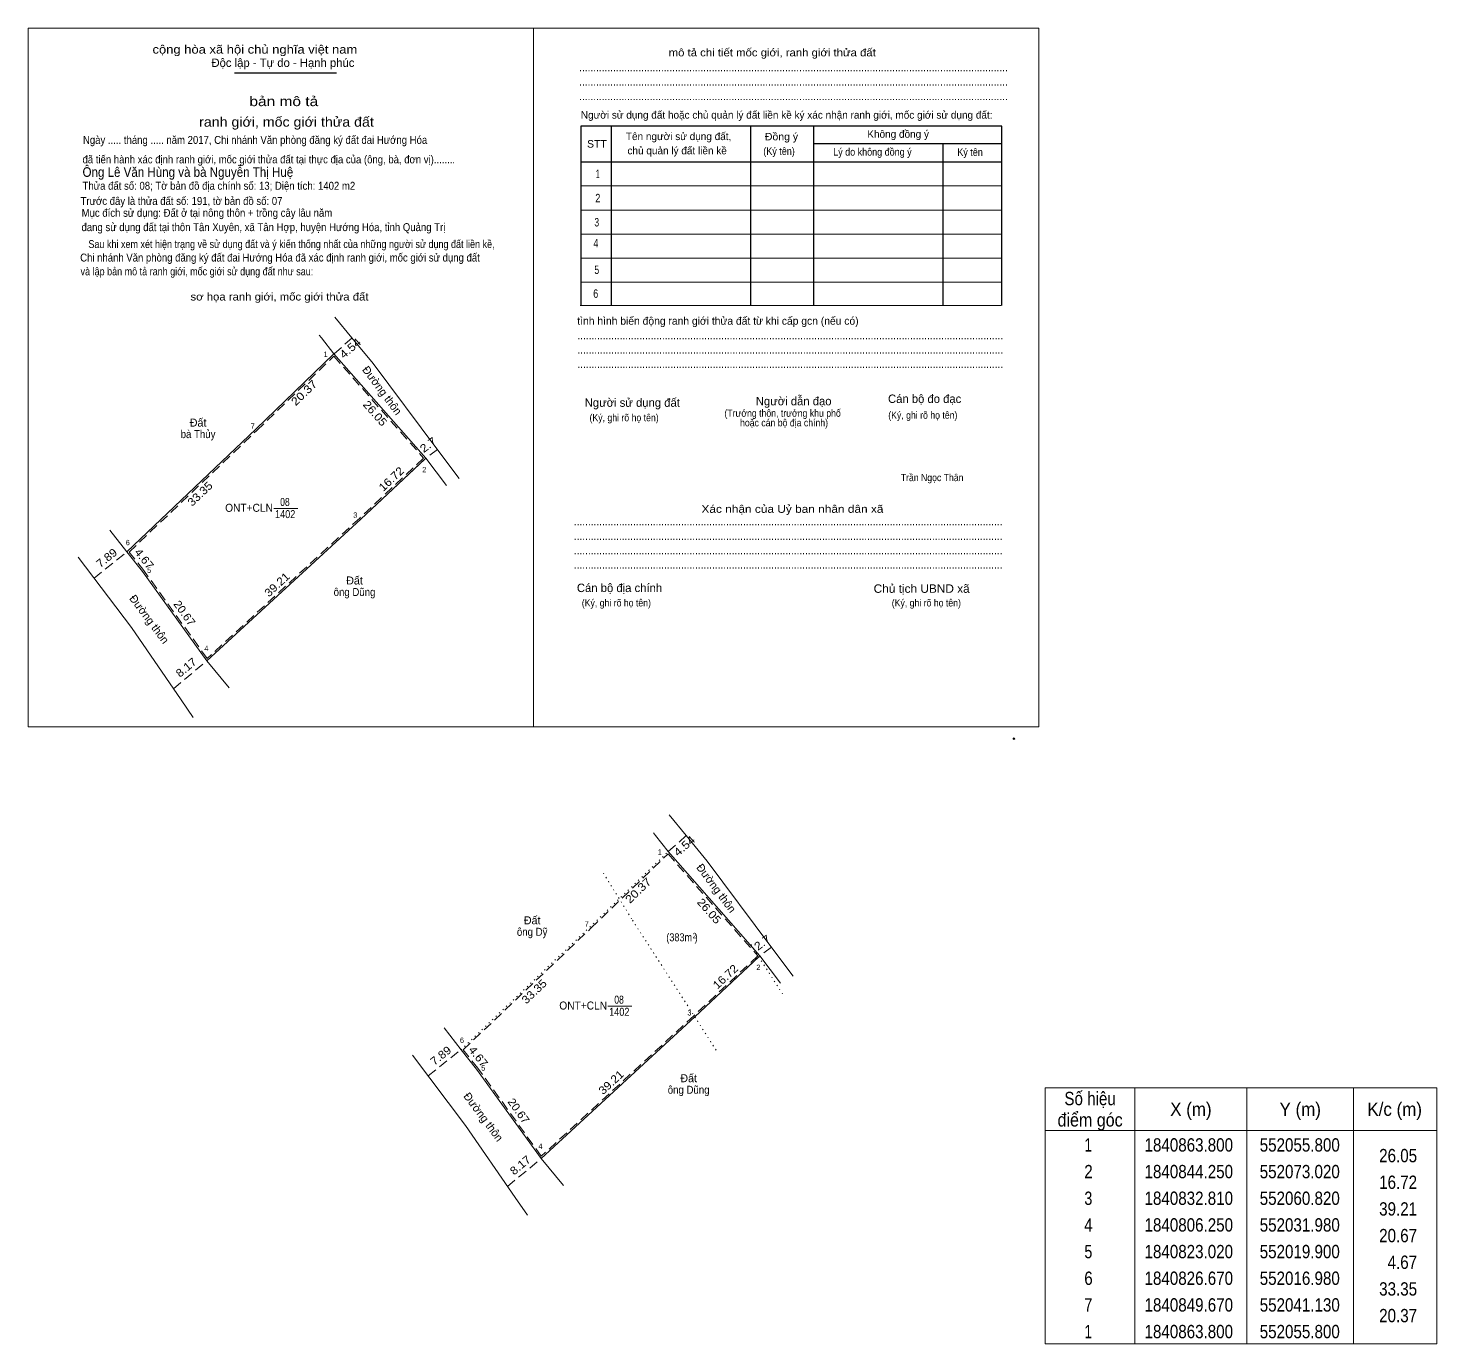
# Model space of a CAD drawing. Header units: metres. Extents: x 551114 to 552200, y 1840381 to 1841018.
# Drawn here: x 551935.8 to 552199.9, y 1840771.5 to 1841018.2 of the extents above; entities that cross this region are included whole.
import ezdxf
from ezdxf.enums import TextEntityAlignment as Align

# ---------------------------------------------------------------- set-up
doc = ezdxf.new("R2010")
doc.units = ezdxf.units.M
doc.header["$LTSCALE"] = 0.6
doc.header["$PDMODE"] = 32
doc.header["$PDSIZE"] = 0.3
doc.linetypes.add('DOTTED', pattern=[1.5, 0.3, -1.2])
doc.linetypes.add('MEDIUM_DASHED', pattern=[4.5, 3, -1.5])
for name, color, linetype, lineweight in [('1', 7, 'Continuous', 13), ('10', 7, 'Continuous', 13), ('2', 7, 'Continuous', 13), ('23', 7, 'Continuous', 13), ('63', 7, 'Continuous', 13)]:
    doc.layers.add(name, color=color, linetype=linetype, lineweight=lineweight)

msp = doc.modelspace()

# ---------------------------------------------------------------- linework, layer by layer
at = {"layer": '1'}
for p, q in [((551969.34, 1840899.58), (551973.54, 1840894.53)), ((552031.98, 1840806.25), (552036.18, 1840801.2))]:
    msp.add_line(p, q, dxfattribs=at)
at = {"layer": '1', "linetype": 'DOTTED'}
msp.add_line((552077.25, 1840837.11), (552071.01, 1840846.87), dxfattribs=at)
at = {"layer": '1'}
msp.add_lwpolyline([(551993.16, 1840957.13), (552010.38, 1840937.58), (551998.18, 1840926.14), (551969.34, 1840899.58), (551957.26, 1840916.35), (551954.34, 1840920), (551978.49, 1840943)], close=True, dxfattribs=at)
at = {"layer": '1', "linetype": 'MEDIUM_DASHED'}
for points in [[(551993.14, 1840956.7), (552009.96, 1840937.6), (551997.98, 1840926.36), (551969.39, 1840900.03), (551957.5, 1840916.53), (551954.75, 1840919.97), (551978.7, 1840942.78)], [(552055.78, 1840863.37), (552072.6, 1840844.27), (552060.62, 1840833.03), (552032.03, 1840806.7), (552020.14, 1840823.2), (552017.39, 1840826.64), (552041.34, 1840849.45)]]:
    msp.add_lwpolyline(points, close=True, dxfattribs=at)
at = {"layer": '1'}
for points in [[(551954.34, 1840920), (551957.26, 1840916.35), (551969.34, 1840899.58)], [(552016.98, 1840826.67), (552019.9, 1840823.02), (552031.98, 1840806.25)]]:
    msp.add_lwpolyline(points, dxfattribs=at)
at = {"layer": '1', "linetype": 'DOTTED'}
for points in [[(552016.98, 1840826.67), (552041.13, 1840849.67), (552055.8, 1840863.8)], [(552043.66, 1840859.78), (552049.13, 1840850.93), (552060.82, 1840832.81), (552065.1, 1840826.08)]]:
    msp.add_lwpolyline(points, dxfattribs=at)
at = {"layer": '10'}
for p, q in [((551993.33, 1840964.05), (551996.53, 1840960.17)), ((551990.8, 1840960.17), (551990.41, 1840960.67)), ((551993.16, 1840957.13), (551990.8, 1840960.17)), ((551996.53, 1840960.17), (552000.5, 1840955.36)), ((552010.38, 1840937.58), (551993.16, 1840957.13)), ((552000.5, 1840955.36), (552012.44, 1840939.36)), ((552000.5, 1840955.36), (552012.44, 1840939.36)), ((552016.6, 1840933.79), (552012.44, 1840939.36)), ((552010.38, 1840937.58), (552014.23, 1840932.46)), ((551964.5, 1840892.27), (551966.78, 1840888.97)), ((552055.97, 1840870.72), (552059.17, 1840866.84)), ((552053.44, 1840866.84), (552053.05, 1840867.34)), ((552059.17, 1840866.84), (552063.14, 1840862.03)), ((552063.14, 1840862.03), (552075.08, 1840846.03)), ((552063.14, 1840862.03), (552075.08, 1840846.03)), ((552073.02, 1840844.25), (552076.87, 1840839.13)), ((552079.24, 1840840.46), (552075.08, 1840846.03)), ((552027.14, 1840798.94), (552029.42, 1840795.64))]:
    msp.add_line(p, q, dxfattribs=at)
for points in [[(551969.34, 1840899.58), (551998.18, 1840926.14), (552010.38, 1840937.58)], [(551998.18, 1840926.14), (552010.17, 1840937.38), (552010.38, 1840937.58)], [(551945.21, 1840919), (551955.17, 1840905.81), (551964.5, 1840892.27)], [(552073.02, 1840844.25), (552055.8, 1840863.8), (552053.44, 1840866.84)], [(552031.98, 1840806.25), (552060.82, 1840832.81), (552073.02, 1840844.25)], [(552060.82, 1840832.81), (552072.81, 1840844.05), (552073.02, 1840844.25)], [(552007.85, 1840825.67), (552017.81, 1840812.48), (552027.14, 1840798.94)]]:
    msp.add_lwpolyline(points, dxfattribs=at)
at = {"layer": '2', "lineweight": 25}
for p, q in [((551974.5, 1841009.83), (551993.65, 1841009.83)), ((552045.13, 1840999.84), (552045.13, 1840966.19)), ((552071.26, 1840999.7), (552071.26, 1840966.19)), ((552083.05, 1840999.7), (552083.05, 1840966.19)), ((552083.05, 1840996.58), (552118.38, 1840996.58)), ((552107.31, 1840996.58), (552107.31, 1840966.19)), ((552039.45, 1840993.15), (552118.38, 1840993.15))]:
    msp.add_line(p, q, dxfattribs=at)
at = {"layer": '2'}
for p, q in [((552039.45, 1840988.63), (552118.38, 1840988.63)), ((552039.45, 1840984.11), (552118.38, 1840984.11)), ((552039.45, 1840979.59), (552118.38, 1840979.59)), ((552039.45, 1840975.08), (552118.38, 1840975.08)), ((552039.45, 1840970.56), (552118.38, 1840970.56)), ((552039.31, 1840966.19), (552118.25, 1840966.19))]:
    msp.add_line(p, q, dxfattribs=at)
for points in [[(551935.83, 1841018.22), (552030.56, 1841018.22), (552030.56, 1840887.2), (551935.83, 1840887.2)], [(552030.56, 1841018.22), (552125.3, 1841018.22), (552125.3, 1840887.19), (552030.56, 1840887.19)], [(552030.56, 1841018.22), (552125.3, 1841018.22), (552125.3, 1840887.19), (552030.56, 1840887.19)]]:
    msp.add_lwpolyline(points, close=True, dxfattribs=at)
at = {"layer": '2', "lineweight": 25}
msp.add_lwpolyline([(552118.38, 1840966.19), (552118.38, 1840999.84), (552039.45, 1840999.84), (552039.45, 1840966.19)], dxfattribs=at)
at = {"layer": '2'}
msp.add_point((552120.62, 1840884.98), dxfattribs=at)
at = {"layer": '23'}
for p, q in [((552000.5, 1840955.36), (552012.44, 1840939.36)), ((552000.5, 1840955.36), (552012.44, 1840939.36)), ((551954.34, 1840920), (551951.17, 1840924.11)), ((552063.14, 1840862.03), (552075.08, 1840846.03)), ((552063.14, 1840862.03), (552075.08, 1840846.03)), ((552016.98, 1840826.67), (552013.81, 1840830.78))]:
    msp.add_line(p, q, dxfattribs=at)
at = {"layer": '63', "linetype": 'MEDIUM_DASHED'}
for p, q in [((551996.57, 1840960.13), (551993.16, 1840957.13)), ((552012.55, 1840939.21), (552010.38, 1840937.58)), ((551948.18, 1840915.07), (551954.34, 1840920)), ((551963.06, 1840894.36), (551969.34, 1840899.58)), ((552059.21, 1840866.8), (552055.8, 1840863.8)), ((552075.19, 1840845.88), (552073.02, 1840844.25)), ((552010.82, 1840821.74), (552016.98, 1840826.67)), ((552025.7, 1840801.03), (552031.98, 1840806.25))]:
    msp.add_line(p, q, dxfattribs=at)
at = {"layer": '63'}
for p, q in [((551981.88, 1840928.13), (551986.38, 1840928.13)), ((552044.52, 1840834.8), (552049.02, 1840834.8)), ((552143.31, 1840819.51), (552143.31, 1840771.51)), ((552164.31, 1840819.51), (552164.31, 1840771.51)), ((552184.31, 1840819.51), (552184.31, 1840771.51)), ((552126.51, 1840811.51), (552199.91, 1840811.51))]:
    msp.add_line(p, q, dxfattribs=at)
msp.add_lwpolyline([(552126.51, 1840819.51), (552199.91, 1840819.51), (552199.91, 1840771.51), (552126.51, 1840771.51)], close=True, dxfattribs=at)

# ---------------------------------------------------------------- texts
at = {"layer": '1'}
for s, height, width, p in [('ONT+CLN', 1.5, 0.95, (551977.235, 1840927.53)), ('08', 1.5, 0.8, (551983.965, 1840928.63)), ('1402', 1.5, 0.85, (551984.01, 1840926.35)), ('(383m )', 1.5, 0.85, (552058.4, 1840846.99)), ('2', 1, 0.75, (552060.775, 1840847.57)), ('ONT+CLN', 1.5, 0.95, (552039.875, 1840834.2)), ('08', 1.5, 0.8, (552046.605, 1840835.3)), ('1402', 1.5, 0.85, (552046.65, 1840833.02))]:
    msp.add_text(s, height=height, dxfattribs=dict(at, width=width)).set_placement(p, align=Align.CENTER)
at = {"layer": '2'}
for s, height, width, p in [('cộng hòa xã hội chủ nghĩa việt nam', 1.581, 1.15, (551959.14, 1841013.45)), ('........................................................................................................................................................', 1.581, 0.9, (552039.12, 1841010.14)), ('........................................................................................................................................................', 1.581, 0.9, (552039.12, 1841007.42)), ('........................................................................................................................................................', 1.581, 0.9, (552039.12, 1841004.72)), ('Ngày ..... tháng ..... năm 2017, Chi nhánh Văn phòng đăng ký đất đai Hướng Hóa', 1.489, 0.9, (551946.1, 1840996.52)), ('STT', 1.4, 1.05, (552040.6, 1840995.82)), ('Đồng ý', 1.4, 1.05, (552073.94, 1840997.19)), (' đã tiến hành xác định ranh giới, mốc giới thửa đất tại thực địa của (ông, bà, đơn vị)........', 1.486, 0.9, (551945.52, 1840992.87)), ('(Ký tên)', 1.4, 0.9, (552073.65, 1840994.46)), ('Lý do không đồng ý', 1.4, 0.9, (552086.75, 1840994.32)), ('Ký tên', 1.4, 0.9, (552110.02, 1840994.27)), ('Ông Lê Văn Hùng và bà Nguyễn Thị Huệ', 1.8, 0.9, (551946.02, 1840990.34)), ('Thửa đất số: 08; Tờ bản đồ địa chính số: 13; Diện tích: 1402 m2', 1.49, 0.9, (551946.02, 1840987.92)), ('Trước đây là thửa đất số: 191, tờ bản đồ số: 07', 1.49, 0.9, (551945.65, 1840985.07)), ('Mục đích sử dụng: Đất ở tại nông thôn + trồng cây lâu năm', 1.49, 0.9, (551945.85, 1840982.85)), ('đang sử dụng đất tại thôn Tân Xuyên, xã Tân Hợp, huyện Hướng Hóa, tỉnh Quảng Trị', 1.489, 0.9, (551945.83, 1840980.16)), ('Sau khi xem xét hiện trạng về sử dụng đất và ý kiến thống nhất của những người sử dụng đất liền kề,', 1.486, 0.85, (551947.12, 1840976.99)), ('Chi nhánh Văn phòng đăng ký đất đai Hướng Hóa đã xác định ranh giới, mốc giới sử dụng đất', 1.486, 0.9, (551945.58, 1840974.46)), (' và lập bản mô tả ranh giới, mốc giới sử dụng đất như sau:', 1.486, 0.85, (551945.18, 1840971.87)), ('.......................................................................................................................................................', 1.581, 0.9, (552038.78, 1840959.89)), ('.......................................................................................................................................................', 1.581, 0.9, (552038.78, 1840957.2)), ('.......................................................................................................................................................', 1.581, 0.9, (552038.78, 1840954.48)), ('(Ký, ghi rõ họ tên)', 1.355, 0.9, (552041.07, 1840944.51)), ('(Ký, ghi rõ họ tên)', 1.355, 0.9, (552097.07, 1840944.98)), ('Trần Ngọc Thân', 1.351, 0.9, (552099.42, 1840933.28)), ('........................................................................................................................................................', 1.581, 0.9, (552038.12, 1840924.99)), ('........................................................................................................................................................', 1.581, 0.9, (552038.12, 1840922.27)), ('........................................................................................................................................................', 1.581, 0.9, (552038.12, 1840919.58)), ('........................................................................................................................................................', 1.581, 0.9, (552038.12, 1840916.88)), ('Chủ tịch UBND xã', 1.581, 1.05, (552094.33, 1840912.34)), ('(Ký, ghi rõ họ tên)', 1.355, 0.9, (552039.62, 1840909.78)), ('(Ký, ghi rõ họ tên)', 1.355, 0.9, (552097.73, 1840909.78))]:
    msp.add_text(s, height=height, dxfattribs=dict(at, width=width)).set_placement(p)
for s, height, p in [('Độc lập - Tự do - Hạnh phúc', 1.581, (551970.19, 1841010.95)), ('Người sử dụng đất hoặc chủ quản lý đất liền kề ký xác nhận ranh giới, mốc giới sử dụng đất:', 1.4, (552039.44, 1841001.26)), ('Tên người sử dụng đất,', 1.4, (552047.89, 1840997.23)), ('Không đồng ý', 1.4, (552093.15, 1840997.66)), ('chủ quản lý đất liền kề', 1.4, (552048.18, 1840994.57)), ('tình hình biến động ranh giới thửa đất từ khi cấp gcn (nếu có)', 1.445, (552038.78, 1840962.61)), ('Người dẫn đạo', 1.58, (552072.24, 1840947.5)), ('Cán bộ đo đạc', 1.578, (552097.03, 1840947.94)), ('Người sử dụng đất', 1.581, (552040.16, 1840947.22)), ('Cán bộ địa chính', 1.581, (552038.7, 1840912.48))]:
    msp.add_text(s, height=height, dxfattribs=at).set_placement(p)
for s, height, width, p in [('mô tả chi tiết mốc giới, ranh giới thửa đất', 1.445, 1.1, (552075.32, 1841012.93)), ('bản mô tả', 1.807, 1.2, (551983.755, 1841003.6)), ('ranh giới, mốc giới thửa đất', 1.807, 1.1, (551984.255, 1840999.74)), ('1', 1.581, 0.65, (552042.605, 1840990.1)), ('2', 1.581, 0.8, (552042.62, 1840985.57)), ('3', 1.581, 0.75, (552042.42, 1840981.04)), ('4', 1.581, 0.8, (552042.265, 1840977.1)), ('5', 1.581, 0.75, (552042.435, 1840972.12)), ('sơ họa ranh giới, mốc giới thửa đất', 1.445, 1.1, (551982.945, 1840967.15)), ('6', 1.581, 0.8, (552042.23, 1840967.66)), ('(Trưởng thôn, trưởng khu phố', 1.355, 0.9, (552077.26, 1840945.35)), ('hoặc cán bộ địa chính)', 1.355, 0.9, (552077.535, 1840943.55)), ('Xác nhận của Uỷ ban nhân dân xã', 1.446, 1.15, (552079.11, 1840927.34))]:
    msp.add_text(s, height=height, dxfattribs=dict(at, width=width)).set_placement(p, align=Align.CENTER)
at = {"layer": '63'}
for s, rotation, width, p in [('4.54', 41.34, 1.15, (551996.7046, 1840957.6324)), ('20.37', 43.926, 1.15, (551988.0747, 1840949.3083)), ('26.05', 311.374, 1.1, (552000.2979, 1840945.5007)), ('2.7', 36.912, 1.15, (552011.2696, 1840939.4838)), ('16.72', 43.159, 1.1, (552004.417, 1840933.1364)), ('33.35', 43.603, 1.1, (551968.5678, 1840930.3588)), ('7.89', 38.671, 1.1, (551951.0114, 1840918.2957)), ('4.67', 308.66, 1.1, (551956.9932, 1840918.2435)), ('39.21', 42.643, 1.1, (551982.9919, 1840913.3297)), ('20.67', 305.766, 1.05, (551964.5251, 1840908.0834)), ('8.17', 39.734, 1.1, (551965.9306, 1840897.7634)), ('4.54', 41.34, 1.15, (552059.3446, 1840864.3024)), ('20.37', 43.926, 1.15, (552050.7147, 1840855.9783)), ('26.05', 311.374, 1.1, (552062.9379, 1840852.1707)), ('2.7', 36.912, 1.15, (552073.9096, 1840846.1538)), ('16.72', 43.159, 1.1, (552067.057, 1840839.8064)), ('33.35', 43.603, 1.1, (552031.2078, 1840837.0288)), ('7.89', 38.671, 1.1, (552013.6514, 1840824.9657)), ('4.67', 308.66, 1.1, (552019.6332, 1840824.9135)), ('39.21', 42.643, 1.1, (552045.6319, 1840819.9997)), ('20.67', 305.766, 1.05, (552027.1651, 1840814.7534)), ('8.17', 39.734, 1.1, (552028.5706, 1840804.4334))]:
    msp.add_text(s, height=1.5, rotation=rotation, dxfattribs=dict(at, width=width)).set_placement(p, align=Align.CENTER)
for s, height, width, p in [(' 1', 1, 0.9, (551991.98, 1840956.58)), (' 7', 1, 0.95, (551978.3, 1840943.09)), (' 2', 1, 0.9, (552010.47, 1840934.94)), (' 3', 1, 0.95, (551997.54, 1840926.41)), (' 6', 1, 0.9, (551954.89, 1840921.27)), (' 5', 1, 0.9, (551958.89, 1840916.07)), (' 4', 1, 0.95, (551969.62, 1840901.4)), (' 1', 1, 0.9, (552054.62, 1840863.25)), (' 7', 1, 0.95, (552040.94, 1840849.76)), (' 2', 1, 0.9, (552073.11, 1840841.61)), (' 3', 1, 0.95, (552060.18, 1840833.08)), (' 6', 1, 0.9, (552017.53, 1840827.94)), (' 5', 1, 0.9, (552021.53, 1840822.74)), (' 4', 1, 0.95, (552032.26, 1840808.07)), ('26.05', 2.5, 0.85, (552196.21, 1840805.56)), ('16.72', 2.5, 0.85, (552196.21, 1840800.56)), ('39.21', 2.5, 0.85, (552196.21, 1840795.56)), ('20.67', 2.5, 0.85, (552196.21, 1840790.56)), ('4.67', 2.5, 0.85, (552196.21, 1840785.56)), ('33.35', 2.5, 0.85, (552196.21, 1840780.56)), ('20.37', 2.5, 0.85, (552196.21, 1840775.56))]:
    msp.add_text(s, height=height, dxfattribs=dict(at, width=width)).set_placement(p, align=Align.RIGHT)
for p in [(552001.5867, 1840949.8336), (551957.9267, 1840906.9436), (552064.2267, 1840856.5036), (552020.5667, 1840813.6136)]:
    msp.add_text('Đường thôn', height=1.5, rotation=306.732, dxfattribs=at).set_placement(p, align=Align.CENTER)
for p in [(551967.68, 1840943.51), (551997.01, 1840913.9), (552030.32, 1840850.18), (552059.65, 1840820.57)]:
    msp.add_text('Đất', height=1.5, dxfattribs=at).set_placement(p, align=Align.CENTER)
for s, height, width, p in [('bà Thủy', 1.5, 0.9, (551967.68, 1840941.35)), ('ông Dũng', 1.5, 0.9, (551997.01, 1840911.74)), ('ông Dỹ', 1.5, 0.9, (552030.315, 1840848.02)), ('ông Dũng', 1.5, 0.9, (552059.65, 1840818.41)), ('Số hiệu', 2.5, 0.85, (552134.91, 1840816.26)), ('điểm góc', 2.5, 0.9, (552134.91, 1840812.26)), ('X (m)', 2.5, 0.95, (552153.81, 1840814.26)), ('Y (m)', 2.5, 0.95, (552174.305, 1840814.26)), ('K/c (m)', 2.5, 0.95, (552192.01, 1840814.26)), (' 1', 2.5, 0.75, (552134.205, 1840807.56)), ('1840863.800', 2.5, 0.85, (552153.41, 1840807.56)), ('552055.800', 2.5, 0.85, (552174.215, 1840807.56)), (' 2', 2.5, 0.85, (552134.21, 1840802.56)), ('1840844.250', 2.5, 0.85, (552153.41, 1840802.56)), ('552073.020', 2.5, 0.85, (552174.215, 1840802.56)), (' 3', 2.5, 0.8, (552134.21, 1840797.56)), ('1840832.810', 2.5, 0.85, (552153.41, 1840797.56)), ('552060.820', 2.5, 0.85, (552174.215, 1840797.56)), (' 4', 2.5, 0.85, (552134.205, 1840792.56)), ('1840806.250', 2.5, 0.85, (552153.41, 1840792.56)), ('552031.980', 2.5, 0.85, (552174.215, 1840792.56)), (' 5', 2.5, 0.8, (552134.21, 1840787.56)), ('1840823.020', 2.5, 0.85, (552153.41, 1840787.56)), ('552019.900', 2.5, 0.85, (552174.215, 1840787.56)), (' 6', 2.5, 0.85, (552134.21, 1840782.56)), ('1840826.670', 2.5, 0.85, (552153.41, 1840782.56)), ('552016.980', 2.5, 0.85, (552174.215, 1840782.56)), (' 7', 2.5, 0.8, (552134.21, 1840777.56)), ('1840849.670', 2.5, 0.85, (552153.41, 1840777.56)), ('552041.130', 2.5, 0.85, (552174.215, 1840777.56)), (' 1', 2.5, 0.75, (552134.205, 1840772.56)), ('1840863.800', 2.5, 0.85, (552153.41, 1840772.56)), ('552055.800', 2.5, 0.85, (552174.215, 1840772.56))]:
    msp.add_text(s, height=height, dxfattribs=dict(at, width=width)).set_placement(p, align=Align.CENTER)

doc.saveas('drawing.dxf')
